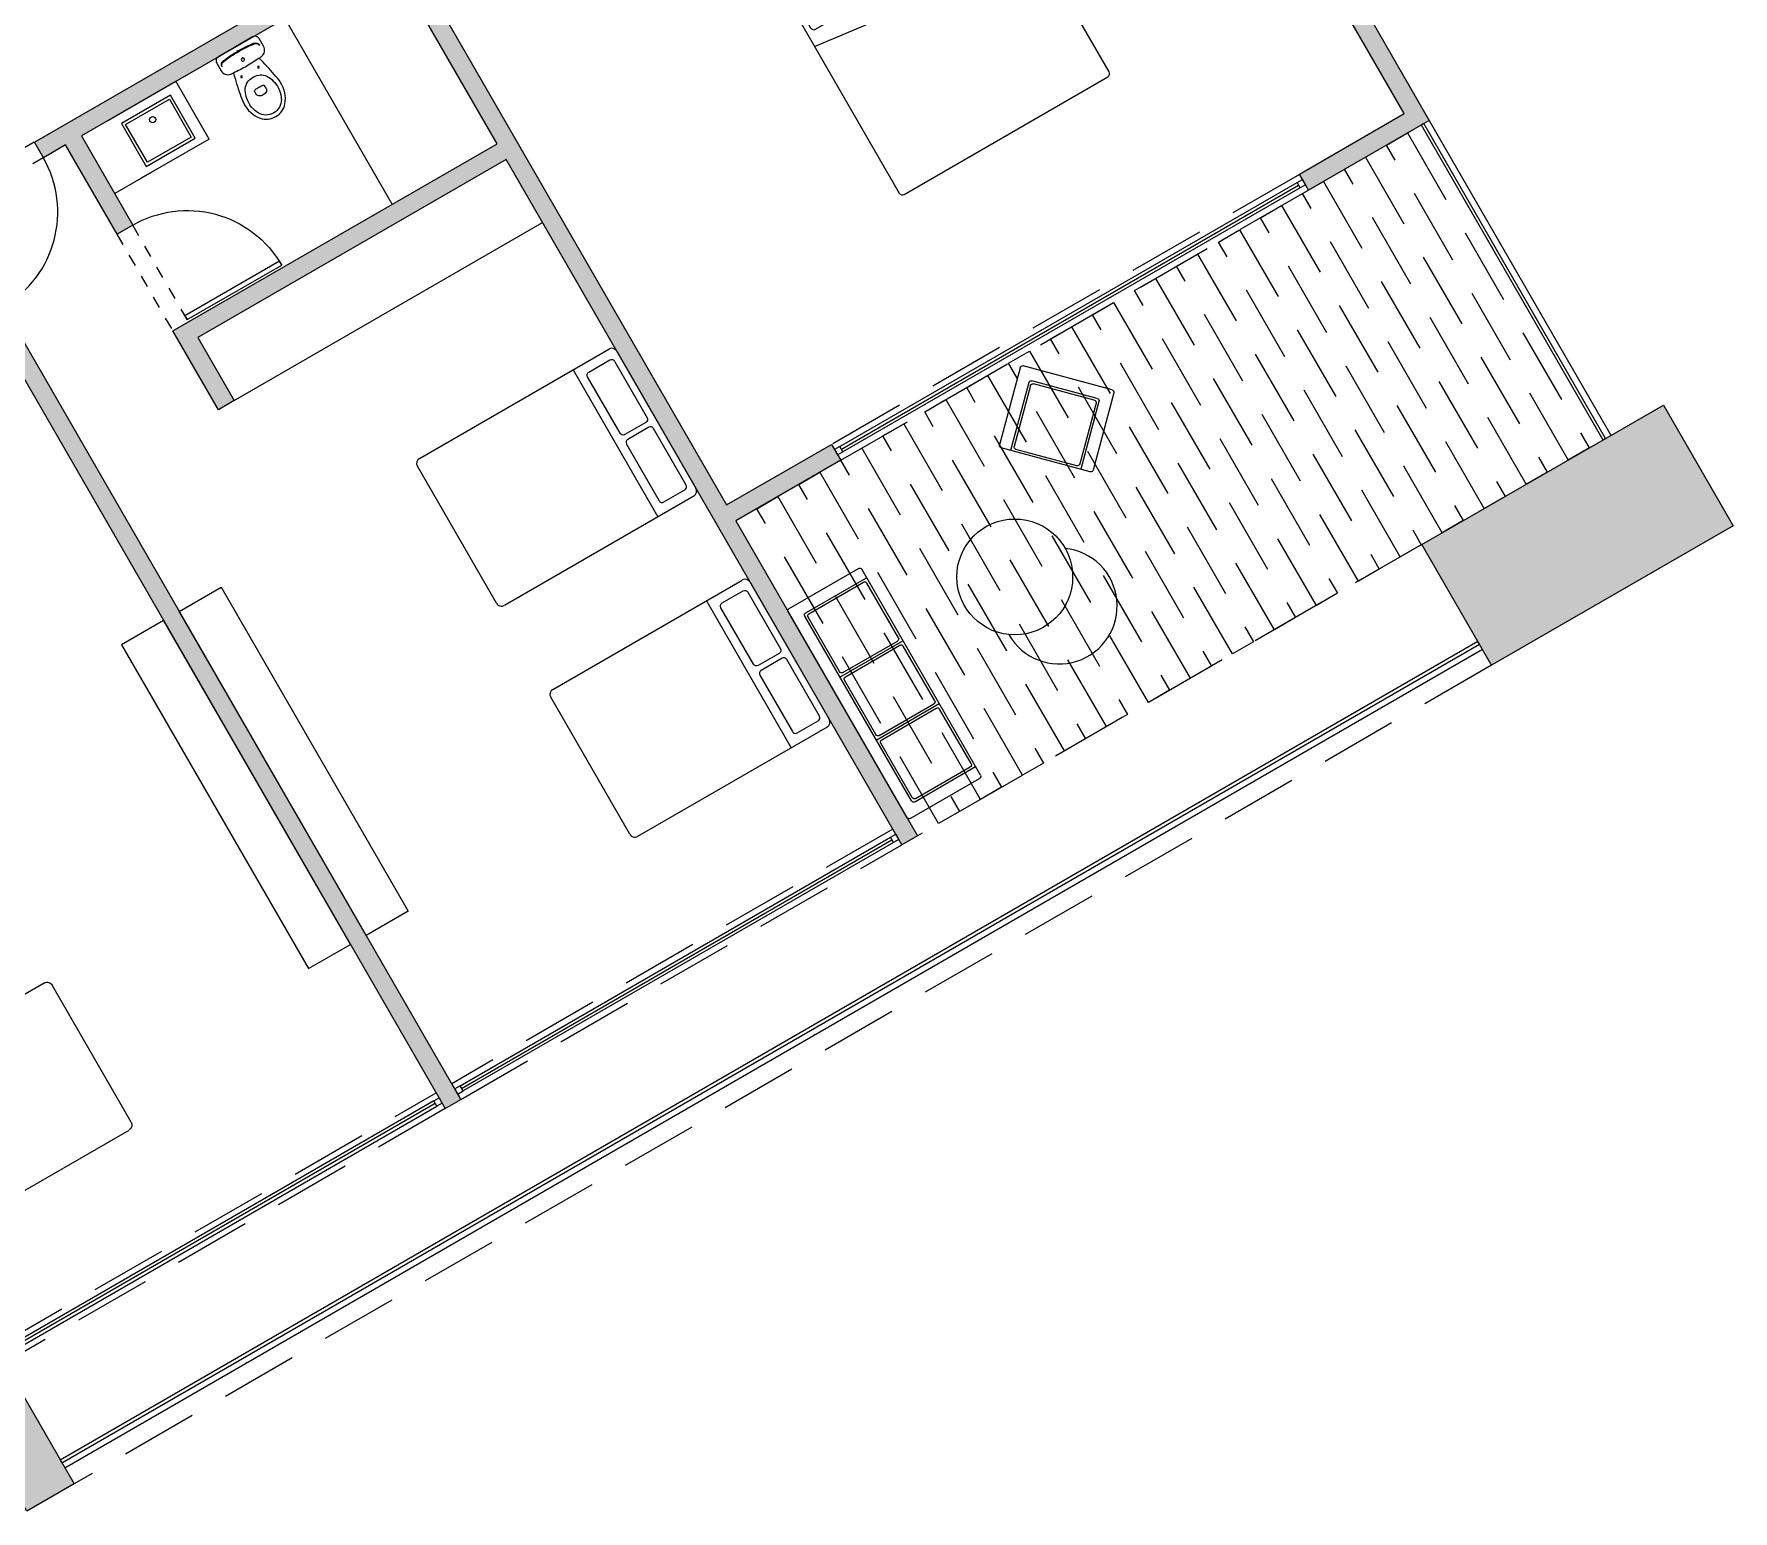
# Model space of a CAD drawing. Header units: metres. Extents: x 1769 to 3632, y 809 to 2652.
# Drawn here: x 2732.03 to 2746.05, y 1788.24 to 1800.43 of the extents above; entities that cross this region are included whole.
import ezdxf

# ---------------------------------------------------------------- set-up
doc = ezdxf.new("R2010")
doc.units = ezdxf.units.M
doc.header["$LTSCALE"] = 10
doc.linetypes.add('AG-FP-01$0$DASH2', pattern=[0.375, 0.25, -0.125])
doc.linetypes.add('HIDDEN', pattern=[9.525, 6.35, -3.175])
for name, color, linetype in [('A-COLS', 6, 'Continuous'), ('A-COLS-PATT+', 8, 'Continuous'), ('A-DOOR', 1, 'Continuous'), ('A-ELEV0', 7, 'Continuous'), ('A-FLOR-HRAL', 1, 'Continuous'), ('A-FLOR-LEVL', 2, 'Continuous'), ('A-FURN', 1, 'Continuous'), ('A-FURN-FIXD', 8, 'Continuous'), ('A-GLAZ', 150, 'Continuous'), ('A-PROJ+', 1, 'HIDDEN'), ('A-WALL', 6, 'Continuous'), ('A-WALL-PATT', 8, 'Continuous'), ('A_CRISTAL', 150, 'Continuous'), ('AG-FP-01$0$A-DOOR-1', 1, 'Continuous'), ('AG-FP-01$0$A-HEAD-2', 2, 'AG-FP-01$0$DASH2')]:
    doc.layers.add(name, color=color, linetype=linetype)
doc.styles.add('AG-FP-01$0$spa-fp01$0$WATG_Default', font='SIMPLEX.SHX', dxfattribs={"width": 0.8})

# ---------------------------------------------------------------- blocks, each defined once
blk = doc.blocks.new('A$C4432dc5d')
at = {"layer": 'A-FURN', "ltscale": 0.01}
for p, q in [((0, 0.68), (0, 0.02)), ((1.98, 0.7), (0.02, 0.7)), ((0.1, 0.58), (0.1, 0)), ((1.88, 0.6), (0.12, 0.6)), ((0.66, 0.58), (0.14, 0.58)), ((0.7, 0.6), (0.7, 0)), ((1.26, 0.58), (0.74, 0.58)), ((1.3, 0.6), (1.3, 0)), ((1.86, 0.58), (1.34, 0.58)), ((1.9, 0.58), (1.9, 0)), ((2, 0.68), (2, 0.02)), ((0.12, 0.56), (0.12, 0.04)), ((0.68, 0.56), (0.68, 0.04)), ((0.72, 0.56), (0.72, 0.04)), ((1.28, 0.56), (1.28, 0.04)), ((1.32, 0.56), (1.32, 0.04)), ((1.88, 0.56), (1.88, 0.04)), ((1.98, 0), (0.02, 0)), ((0.66, 0.02), (0.14, 0.02)), ((1.26, 0.02), (0.74, 0.02)), ((1.86, 0.02), (1.34, 0.02))]:
    blk.add_line(p, q, dxfattribs=at)
for centre, start, end in [((0.02, 0.68), 90, 180), ((0.12, 0.58), 90, 180), ((0.14, 0.56), 90, 180), ((0.66, 0.56), 0, 90), ((0.74, 0.56), 90, 180), ((1.26, 0.56), 0, 90), ((1.34, 0.56), 90, 180), ((1.86, 0.56), 0, 90), ((1.88, 0.58), 0, 90), ((1.98, 0.68), 0, 90), ((0.02, 0.02), 180, 270), ((0.14, 0.04), 180, 270), ((0.66, 0.04), 270, 0), ((0.74, 0.04), 180, 270), ((1.26, 0.04), 270, 0), ((1.34, 0.04), 180, 270), ((1.86, 0.04), 270, 0), ((1.98, 0.02), 270, 0)]:
    blk.add_arc(centre, 0.02, start, end, dxfattribs=at)
blk = doc.blocks.new('*U383')
at = {"layer": 'A-GLAZ', "ltscale": 0.01}
for p, q in [((0.012731, 0.000025), (0.016831, 0.000025)), ((0.012731, 0), (0.016831, 0)), ((0.016831, -0.000025), (0.012731, -0.000025))]:
    blk.add_line(p, q, dxfattribs=at)
for points in [[(0.012681, -0.000025), (0.012731, -0.000025), (0.012731, 0.000025), (0.012681, 0.000025)], [(0.016881, -0.000025), (0.016831, -0.000025), (0.016831, 0.000025), (0.016881, 0.000025)]]:
    blk.add_lwpolyline(points, close=True, dxfattribs=at)
blk = doc.blocks.new('Mure02pl')
at = {"layer": 'A-FURN', "ltscale": 0.01}
for p, q in [((-0.7, -1.878), (-0.7, -0.073)), ((-0.653, -0.025), (0.652, -0.025)), ((0.7, -0.073), (0.7, -1.878)), ((-0.7, -0.414), (0.7, -0.414)), ((0.652, -1.925), (-0.653, -1.925))]:
    blk.add_line(p, q, dxfattribs=at)
for points in [[(-0.052, -0.34), (-0.59, -0.34, -0.414214), (-0.619, -0.311), (-0.619, -0.111, -0.414214), (-0.59, -0.083), (-0.052, -0.083, -0.414214), (-0.023, -0.111), (-0.023, -0.311, -0.414214)], [(0.052, -0.34), (0.59, -0.34, 0.414214), (0.619, -0.311), (0.619, -0.111, 0.414214), (0.59, -0.083), (0.052, -0.083, 0.414214), (0.023, -0.111), (0.023, -0.311, 0.414214)]]:
    blk.add_lwpolyline(points, format="xyb", close=True, dxfattribs=at)
for centre, start, end in [((-0.653, -0.073), 90, 180), ((0.652, -0.073), 0, 90), ((-0.653, -1.878), 180, 270), ((0.652, -1.878), 270, 0)]:
    blk.add_arc(centre, 0.0475, start, end, dxfattribs=at)
blk = doc.blocks.new('*U386')
at = {"layer": 'A-GLAZ', "ltscale": 0.01}
for p, q in [((0.012731, 0.000025), (0.016831, 0.000025)), ((0.012731, 0), (0.016831, 0)), ((0.016831, -0.000025), (0.012731, -0.000025))]:
    blk.add_line(p, q, dxfattribs=at)
for points in [[(0.012681, -0.000025), (0.012731, -0.000025), (0.012731, 0.000025), (0.012681, 0.000025)], [(0.016881, -0.000025), (0.016831, -0.000025), (0.016831, 0.000025), (0.016881, 0.000025)]]:
    blk.add_lwpolyline(points, close=True, dxfattribs=at)
blk = doc.blocks.new('*U397')
blk.add_lwpolyline([(1250, 142), (1250, 1092), (1290, 1092), (1290, 142)], close=True)
at = {"layer": 'AG-FP-01$0$A-DOOR-1'}
blk.add_arc((1250, 142), 950, 0, 90, dxfattribs=at)
at = {"layer": 'AG-FP-01$0$A-HEAD-2'}
for p, q in [((1250, 142), (2200, 142)), ((1250, -14), (2200, -14))]:
    blk.add_line(p, q, dxfattribs=at)
at = {"style": 'AG-FP-01$0$spa-fp01$0$WATG_Default', "width": 0.8, "flags": 9}
for tag, p in [('DOORNUMBER', (495, -80)), ('ROOMNAME', (495, -84)), ('ROOMNUMBER', (495, -88)), ('DOORTYPE', (495, -92)), ('DOORMATERIAL', (495, -96)), ('DOORFINISH', (495, -101)), ('FRAMEMATERIAL', (495, -105)), ('FRAMEFINISH', (495, -109)), ('DETAILHEAD', (495, -113)), ('DETAILJAMB', (495, -117)), ('DETAILMUNTIN', (495, -121)), ('THRESHOLDMATERIAL', (495, -125)), ('THRESHOLDDETAIL', (495, -129)), ('FIRERATING', (495, -133)), ('GLAZING', (495, -137)), ('LOUVER', (495, -141)), ('CLOSER', (495, -145)), ('PANICHARDWARE', (495, -150)), ('HARDWARESET', (495, -154)), ('REMARKS', (495, -158)), ('REVISION', (495, -162))]:
    blk.add_attdef(tag, p, '', height=2.38, dxfattribs=at)
blk = doc.blocks.new('SAPLS501')
at = {"layer": 'A-FURN-FIXD', "ltscale": 0.01}
for p, q in [((-0.324, 0), (0.324, 0)), ((-0.214, -0.101), (0.203, -0.101)), ((-0.214, -0.461), (-0.214, -0.101)), ((0.203, -0.101), (0.203, -0.461)), ((0.324, -0.55), (-0.324, -0.55)), ((0.203, -0.461), (-0.214, -0.461))]:
    blk.add_line(p, q, dxfattribs=at)
blk.add_lwpolyline([(0.228, -0.076), (-0.239, -0.076), (-0.239, -0.486), (0.228, -0.486)], close=True, dxfattribs=at)
blk.add_circle((0, -0.178), 0.0254, dxfattribs=at)
blk = doc.blocks.new('vvv')
at = {"layer": 'A-FURN-FIXD', "ltscale": 0.01}
for p, q in [((320.633, 362.192), (320.622, 362.192)), ((320.633, 362.192), (320.644, 362.192)), ((320.585, 361.809), (320.585, 361.829)), ((320.681, 361.809), (320.681, 361.829))]:
    blk.add_line(p, q, dxfattribs=at)
blk.add_lwpolyline([(320.47, 361.874, -0.0164), (320.511, 362.052, -0.014244), (320.487, 362.056, -0.379899), (320.43, 362.12), (320.43, 362.192, -0.414214), (320.47, 362.232), (320.633, 362.232), (320.795, 362.232, -0.414214), (320.835, 362.192), (320.835, 362.12, -0.379899), (320.779, 362.056, -0.014244), (320.755, 362.052, -0.0164), (320.796, 361.874, -0.034533), (320.808, 361.792, -0.180901), (320.751, 361.619, -0.210568), (320.633, 361.567, -0.210568), (320.515, 361.619, -0.180901), (320.458, 361.792, -0.034533)], format="xyb", close=True, dxfattribs=at)
for centre, radius in [((320.553, 361.992), 0.0075), ((320.633, 362.11), 0.0135), ((320.633, 362.11), 0.0135), ((320.713, 361.992), 0.0075)]:
    blk.add_circle(centre, radius, dxfattribs=at)
for centre, radius, start, end in [((320.493, 362.143), 0.04, 96.2719, 180), ((320.493, 362.136), 0.04, 96.2141, 169.7572), ((320.633, 361.031), 1.154, 90.0008, 97.203), ((320.633, 361.034), 1.157, 90.0008, 97.1409), ((320.633, 361.034), 1.157, 82.8591, 89.9992), ((320.633, 361.031), 1.154, 82.797, 89.9992), ((320.772, 362.143), 0.04, 0, 83.7281), ((320.773, 362.136), 0.04, 10.2428, 83.7859), ((320.633, 363.451), 1.404, 264.9986, 270), ((320.633, 363.451), 1.404, 270, 275.0014), ((320.745, 361.764), 0.25, 152.5973, 168.3805), ((320.626, 361.826), 0.116, 96.2419, 152.5973), ((320.633, 361.762), 0.18, 90, 96.2419), ((320.633, 361.762), 0.18, 83.7581, 90), ((320.64, 361.826), 0.116, 27.4027, 83.7581), ((320.521, 361.764), 0.25, 11.6195, 27.4027), ((320.712, 361.771), 0.216, 168.3805, 209.1161), ((320.6, 361.829), 0.015, 96.6492, 180), ((320.615, 361.809), 0.03, 180, 233.1301), ((320.633, 361.833), 0.06, 233.1301, 270), ((320.633, 361.546), 0.3, 90, 96.6492), ((320.633, 361.546), 0.3, 83.3508, 90), ((320.633, 361.833), 0.06, 270, 306.8699), ((320.666, 361.829), 0.015, 0, 83.3508), ((320.651, 361.809), 0.03, 306.8699, 0), ((320.554, 361.771), 0.216, 330.8839, 11.6195), ((320.633, 361.727), 0.126, 209.1161, 270), ((320.633, 361.727), 0.126, 270, 330.8839)]:
    blk.add_arc(centre, radius, start, end, dxfattribs=at)
blk = doc.blocks.new('*U443')
blk.add_lwpolyline([(1250, -65), (1250, -1015), (1290, -1015), (1290, -65)], close=True)
at = {"layer": 'AG-FP-01$0$A-DOOR-1'}
blk.add_arc((1250, -65), 950, 270, 0, dxfattribs=at)
at = {"layer": 'AG-FP-01$0$A-HEAD-2'}
for p, q in [((1250, 91), (2200, 91)), ((1250, -65), (2200, -65))]:
    blk.add_line(p, q, dxfattribs=at)
at = {"style": 'AG-FP-01$0$spa-fp01$0$WATG_Default', "width": 0.8, "flags": 9}
for tag, p in [('DOORNUMBER', (495, -80)), ('ROOMNAME', (495, -84)), ('ROOMNUMBER', (495, -88)), ('DOORTYPE', (495, -92)), ('DOORMATERIAL', (495, -96)), ('DOORFINISH', (495, -101)), ('FRAMEMATERIAL', (495, -105)), ('FRAMEFINISH', (495, -109)), ('DETAILHEAD', (495, -113)), ('DETAILJAMB', (495, -117)), ('DETAILMUNTIN', (495, -121)), ('THRESHOLDMATERIAL', (495, -125)), ('THRESHOLDDETAIL', (495, -129)), ('FIRERATING', (495, -133)), ('GLAZING', (495, -137)), ('LOUVER', (495, -141)), ('CLOSER', (495, -145)), ('PANICHARDWARE', (495, -150)), ('HARDWARESET', (495, -154)), ('REMARKS', (495, -158)), ('REVISION', (495, -162))]:
    blk.add_attdef(tag, p, '', height=2.38, dxfattribs=at)
blk = doc.blocks.new('A$C467967CC')
at = {"layer": 'A-FURN', "ltscale": 0.01}
blk.add_line((0.47, 0), (0.719, 2), dxfattribs=at)
blk.add_lwpolyline([(1.867, 2), (0.03, 2, 0.414214), (0, 1.97), (0, 0.03, 0.414214), (0.03, 0), (1.867, 0, 0.414214), (1.897, 0.03), (1.897, 1.97)], format="xyb", dxfattribs=at)
for points in [[(0.351, 1.379), (0.351, 1.944, 0.414214), (0.321, 1.974), (0.111, 1.974, 0.414214), (0.081, 1.944), (0.081, 1.379, 0.414214), (0.111, 1.349), (0.321, 1.349, 0.414214)], [(0.351, 0.727), (0.351, 1.292, 0.414214), (0.321, 1.322), (0.111, 1.322, 0.414214), (0.081, 1.292), (0.081, 0.727, 0.414214), (0.111, 0.697), (0.321, 0.697, 0.414214)], [(0.351, 0.078), (0.351, 0.643, 0.414214), (0.321, 0.673), (0.111, 0.673, 0.414214), (0.081, 0.643), (0.081, 0.078, 0.414214), (0.111, 0.048), (0.321, 0.048, 0.414214)]]:
    blk.add_lwpolyline(points, format="xyb", close=True, dxfattribs=at)
blk.add_arc((1.867, 1.97), 0.0299, 0, 90, dxfattribs=at)
blk = doc.blocks.new('*U390')
at = {"layer": 'A-GLAZ', "ltscale": 0.01}
for p, q in [((0.012204, 0.000025), (0.016561, 0.000025)), ((0.012204, 0), (0.016561, 0)), ((0.016561, -0.000025), (0.012204, -0.000025))]:
    blk.add_line(p, q, dxfattribs=at)
for points in [[(0.012154, -0.000025), (0.012204, -0.000025), (0.012204, 0.000025), (0.012154, 0.000025)], [(0.016611, -0.000025), (0.016561, -0.000025), (0.016561, 0.000025), (0.016611, 0.000025)]]:
    blk.add_lwpolyline(points, close=True, dxfattribs=at)
blk = doc.blocks.new('A$C7CE17191')
at = {"layer": 'A-FURN', "ltscale": 0.01}
for p, q in [((0, 0.02), (0, 0.78)), ((0.02, 0.8), (0.68, 0.8)), ((0.7, 0.02), (0.7, 0.78)), ((0.1, 0.12), (0.1, 0.68)), ((0.12, 0.7), (0.7, 0.7)), ((0.12, 0.14), (0.12, 0.66)), ((0.14, 0.68), (0.66, 0.68)), ((0.68, 0.14), (0.68, 0.66)), ((0.02, 0), (0.68, 0)), ((0.12, 0.1), (0.7, 0.1)), ((0.14, 0.12), (0.66, 0.12))]:
    blk.add_line(p, q, dxfattribs=at)
for centre, start, end in [((0.02, 0.78), 90, 180), ((0.68, 0.78), 0, 90), ((0.12, 0.68), 90, 180), ((0.14, 0.66), 90, 180), ((0.66, 0.66), 0, 90), ((0.02, 0.02), 180, 270), ((0.12, 0.12), 180, 270), ((0.14, 0.14), 180, 270), ((0.66, 0.14), 270, 0), ((0.68, 0.02), 270, 0)]:
    blk.add_arc(centre, 0.02, start, end, dxfattribs=at)
blk = doc.blocks.new('RPA')
at = {"layer": 'A-COLS-PATT+'}
h = blk.add_hatch(color=256, dxfattribs=at)
h.dxf.hatch_style = 1
h.paths.add_polyline_path([(2756.145, 1800.264), (2753.845, 1800.264), (2753.845, 1801.414), (2756.145, 1801.414)])
at = {"layer": 'A-WALL-PATT'}
h = blk.add_hatch(color=256, dxfattribs=at)
h.dxf.hatch_style = 1
h.paths.add_polyline_path([(2739.888, 1812.192), (2740.338, 1812.192), (2740.338, 1808.692), (2739.888, 1808.692)])
h.paths.add_polyline_path([(2739.888, 1808.092), (2740.338, 1808.092), (2740.338, 1806.692), (2739.888, 1806.692)])
h.paths.add_polyline_path([(2739.888, 1806.092), (2740.338, 1806.092), (2740.338, 1804.692), (2739.888, 1804.692)])
h.paths.add_polyline_path([(2739.888, 1804.092), (2740.338, 1804.092), (2740.338, 1800.264), (2739.888, 1800.264)])
h = blk.add_hatch(color=256, dxfattribs=at)
h.dxf.hatch_style = 1
h.paths.add_polyline_path([(2755.496, 1810.95), (2755.496, 1812.042), (2750.089, 1812.042), (2750.089, 1811.628), (2749.939, 1811.628), (2749.939, 1812.192), (2758.619, 1812.192), (2758.619, 1812.042), (2755.646, 1812.042), (2755.646, 1811.1), (2756.046, 1811.1), (2756.046, 1810.95), (2755.646, 1810.95)])
h.paths.add_polyline_path([(2755.646, 1807.607), (2755.496, 1807.607), (2755.496, 1808.85), (2755.646, 1808.85), (2756.046, 1808.85), (2756.046, 1808.7), (2755.646, 1808.7), (2755.646, 1807.757), (2756.046, 1807.757), (2756.046, 1807.607)])
h.paths.add_polyline_path([(2755.646, 1805.507), (2756.046, 1805.507), (2756.046, 1805.357), (2755.646, 1805.357), (2755.646, 1804.414), (2754.496, 1804.414), (2754.496, 1804.565), (2755.496, 1804.565), (2755.496, 1805.507)])
h = blk.add_hatch(color=256, dxfattribs=at)
h.dxf.hatch_style = 1
h.paths.add_polyline_path([(2744.538, 1801.414), (2744.688, 1801.414), (2744.688, 1810.014), (2744.538, 1810.014)])
h = blk.add_hatch(color=256, dxfattribs=at)
h.dxf.hatch_style = 1
h.paths.add_polyline_path([(2749.039, 1804.565), (2750.039, 1804.565), (2750.039, 1804.414), (2749.039, 1804.414), (2749.039, 1801.414), (2748.889, 1801.414), (2748.889, 1807.942), (2745.95, 1807.942), (2745.95, 1807.342), (2745.8, 1807.342), (2745.8, 1808.092), (2748.889, 1808.092), (2748.889, 1809.864), (2745.95, 1809.864), (2745.95, 1809.014), (2745.8, 1809.014), (2745.8, 1809.864), (2745.589, 1809.864), (2745.589, 1810.014), (2749.039, 1810.014)])
at = {"layer": 'A-COLS'}
blk.add_lwpolyline([(2756.145, 1800.264), (2753.845, 1800.264), (2753.845, 1801.414), (2756.145, 1801.414)], close=True, dxfattribs=at)
at = {"layer": 'A-FLOR-HRAL'}
for points in [[(2755.57, 1804.414), (2755.57, 1801.414), (2755.595, 1801.414), (2755.595, 1804.414)], [(2740.338, 1800.465), (2753.845, 1800.465), (2753.845, 1800.49), (2740.338, 1800.49)]]:
    blk.add_lwpolyline(points, close=True, dxfattribs=at)
at = {"layer": 'A-FLOR-LEVL', "ltscale": 0.01}
blk.add_line((2755.646, 1804.414), (2755.646, 1801.414), dxfattribs=at)
blk.add_lwpolyline([(2753.845, 1800.414), (2740.338, 1800.414)], dxfattribs=at)
at = {"layer": 'A-FURN'}
for points in [[(2744.539, 1806.062), (2744.139, 1806.062), (2744.139, 1802.977), (2744.539, 1802.977)], [(2744.688, 1806.062), (2745.088, 1806.062), (2745.088, 1802.977), (2744.688, 1802.977)]]:
    blk.add_lwpolyline(points, close=True, dxfattribs=at)
blk.add_circle((2750.801, 1802.862), 0.478, dxfattribs=at)
blk.add_arc((2750.999, 1802.471), 0.478, 179.6183, 54.2606, dxfattribs=at)
at = {"layer": 'A-FURN-FIXD'}
for p, q in [((2746.851, 1809.314), (2746.851, 1809.864)), ((2747.889, 1808.093), (2747.889, 1809.865)), ((2746.303, 1809.314), (2745.95, 1809.314)), ((2745.95, 1807.342), (2748.889, 1807.342))]:
    blk.add_line(p, q, dxfattribs=at)
at = {"layer": 'A-PROJ+', "ltscale": 0.01}
for points in [[(2754.496, 1804.414), (2754.496, 1804.564), (2750.039, 1804.564), (2750.039, 1804.414)], [(2749.239, 1804.414), (2749.439, 1804.414), (2749.439, 1801.414), (2749.239, 1801.414)], [(2749.639, 1804.414), (2749.839, 1804.414), (2749.839, 1801.414), (2749.639, 1801.414)], [(2750.039, 1804.414), (2750.239, 1804.414), (2750.239, 1801.414), (2750.039, 1801.414)], [(2750.439, 1804.414), (2750.639, 1804.414), (2750.639, 1801.414), (2750.439, 1801.414)], [(2750.839, 1804.414), (2751.039, 1804.414), (2751.039, 1801.414), (2750.839, 1801.414)], [(2751.239, 1804.414), (2751.439, 1804.414), (2751.439, 1801.414), (2751.239, 1801.414)], [(2751.639, 1804.414), (2751.839, 1804.414), (2751.839, 1801.414), (2751.639, 1801.414)], [(2752.039, 1804.414), (2752.239, 1804.414), (2752.239, 1801.414), (2752.039, 1801.414)], [(2752.439, 1804.414), (2752.639, 1804.414), (2752.639, 1801.414), (2752.439, 1801.414)], [(2752.839, 1804.414), (2753.039, 1804.414), (2753.039, 1801.414), (2752.839, 1801.414)], [(2753.239, 1804.414), (2753.439, 1804.414), (2753.439, 1801.414), (2753.239, 1801.414)], [(2753.639, 1804.414), (2753.839, 1804.414), (2753.839, 1801.414), (2753.639, 1801.414)], [(2754.039, 1804.414), (2754.239, 1804.414), (2754.239, 1801.414), (2754.039, 1801.414)], [(2754.439, 1804.414), (2754.639, 1804.414), (2754.639, 1801.414), (2754.439, 1801.414)], [(2754.839, 1804.414), (2755.039, 1804.414), (2755.039, 1801.414), (2754.839, 1801.414)], [(2755.239, 1804.414), (2755.439, 1804.414), (2755.439, 1801.414), (2755.239, 1801.414)], [(2740.338, 1801.414), (2740.338, 1801.564), (2744.538, 1801.564), (2744.538, 1801.414)], [(2748.889, 1801.414), (2748.889, 1801.564), (2744.688, 1801.564), (2744.688, 1801.414)]]:
    blk.add_lwpolyline(points, close=True, dxfattribs=at)
for points in [[(2753.845, 1801.414), (2749.039, 1801.414)], [(2753.845, 1800.264), (2740.338, 1800.264)]]:
    blk.add_lwpolyline(points, dxfattribs=at)
at = {"layer": 'A-WALL'}
for points in [[(2744.538, 1801.414), (2744.688, 1801.414), (2744.688, 1810.014), (2744.538, 1810.014)], [(2749.039, 1804.565), (2750.039, 1804.565), (2750.039, 1804.414), (2749.039, 1804.414), (2749.039, 1801.414), (2748.889, 1801.414), (2748.889, 1807.942), (2745.95, 1807.942), (2745.95, 1807.342), (2745.8, 1807.342), (2745.8, 1808.092), (2748.889, 1808.092), (2748.889, 1809.864), (2745.95, 1809.864), (2745.95, 1809.014), (2745.8, 1809.014), (2745.8, 1809.864), (2745.589, 1809.864), (2745.589, 1810.014), (2749.039, 1810.014)], [(2755.646, 1805.507), (2756.046, 1805.507), (2756.046, 1805.357), (2755.646, 1805.357), (2755.646, 1804.414), (2754.496, 1804.414), (2754.496, 1804.565), (2755.496, 1804.565), (2755.496, 1805.507)], [(2739.888, 1804.092), (2740.338, 1804.092), (2740.338, 1800.264), (2739.888, 1800.264)]]:
    blk.add_lwpolyline(points, close=True, dxfattribs=at)
at = {"layer": 'A-DOOR', "xscale": 0.0009474377873720035, "yscale": 0.0009474377873720035, "zscale": 0.0009474377873720035}
blk.add_blockref('*U443', (2743.504, 1809.929), dxfattribs=at)
at = {"layer": 'A-DOOR', "xscale": -0.0009474377873720035, "yscale": 0.0009474377873720035, "zscale": 0.0009474377873720034, "rotation": 270}
blk.add_blockref('*U397', (2745.814, 1806.93), dxfattribs=at)
at = {"layer": 'A-FURN', "rotation": 270}
for name, p in [('A$C467967CC', (2751.559, 1807.948)), ('Mure02pl', (2748.914, 1805.464)), ('Mure02pl', (2748.914, 1803.264))]:
    blk.add_blockref(name, p, dxfattribs=at)
at = {"layer": 'A-FURN'}
for name, p, xscale, rotation in [('A$C7CE17191', (2752.283, 1803.783), -1, 45.00000000000001), ('Mure02pl', (2740.313, 1803.264), -1.000000000000002, 90), ('A$C4432dc5d', (2749.739, 1803.568), -1.000000000000001, 90)]:
    blk.add_blockref(name, p, dxfattribs=dict(at, xscale=xscale, rotation=rotation))
at = {"layer": 'A-FURN-FIXD'}
blk.add_blockref('SAPLS501', (2746.527, 1809.864), dxfattribs=at)
at = {"layer": 'A-FURN-FIXD', "xscale": -1}
blk.add_blockref('vvv', (3068.052, 1447.633), dxfattribs=at)
at = {"layer": 'A_CRISTAL', "lineweight": 5, "zscale": 1000.000000000007}
for name, p, xscale, yscale, rotation in [('*U390', (2737.885, 1804.49), 1000.000000000007, 1000.000000000007, 359.9993150718581), ('*U383', (2757.219, 1801.49), -1000.000000000006, 1000.000000000006, 0.0006849281418921307), ('*U386', (2732.008, 1801.49), 1000.000000000007, 1000.000000000007, 359.9993150718581)]:
    blk.add_blockref(name, p, dxfattribs=dict(at, xscale=xscale, yscale=yscale, rotation=rotation))

msp = doc.modelspace()

# ---------------------------------------------------------------- block references
at = {"layer": 'A-ELEV0', "ltscale": 0.01, "rotation": 29.99800635700696}
msp.add_blockref('RPA', (1259.184, -1140.727), dxfattribs=at)

doc.saveas('drawing.dxf')
